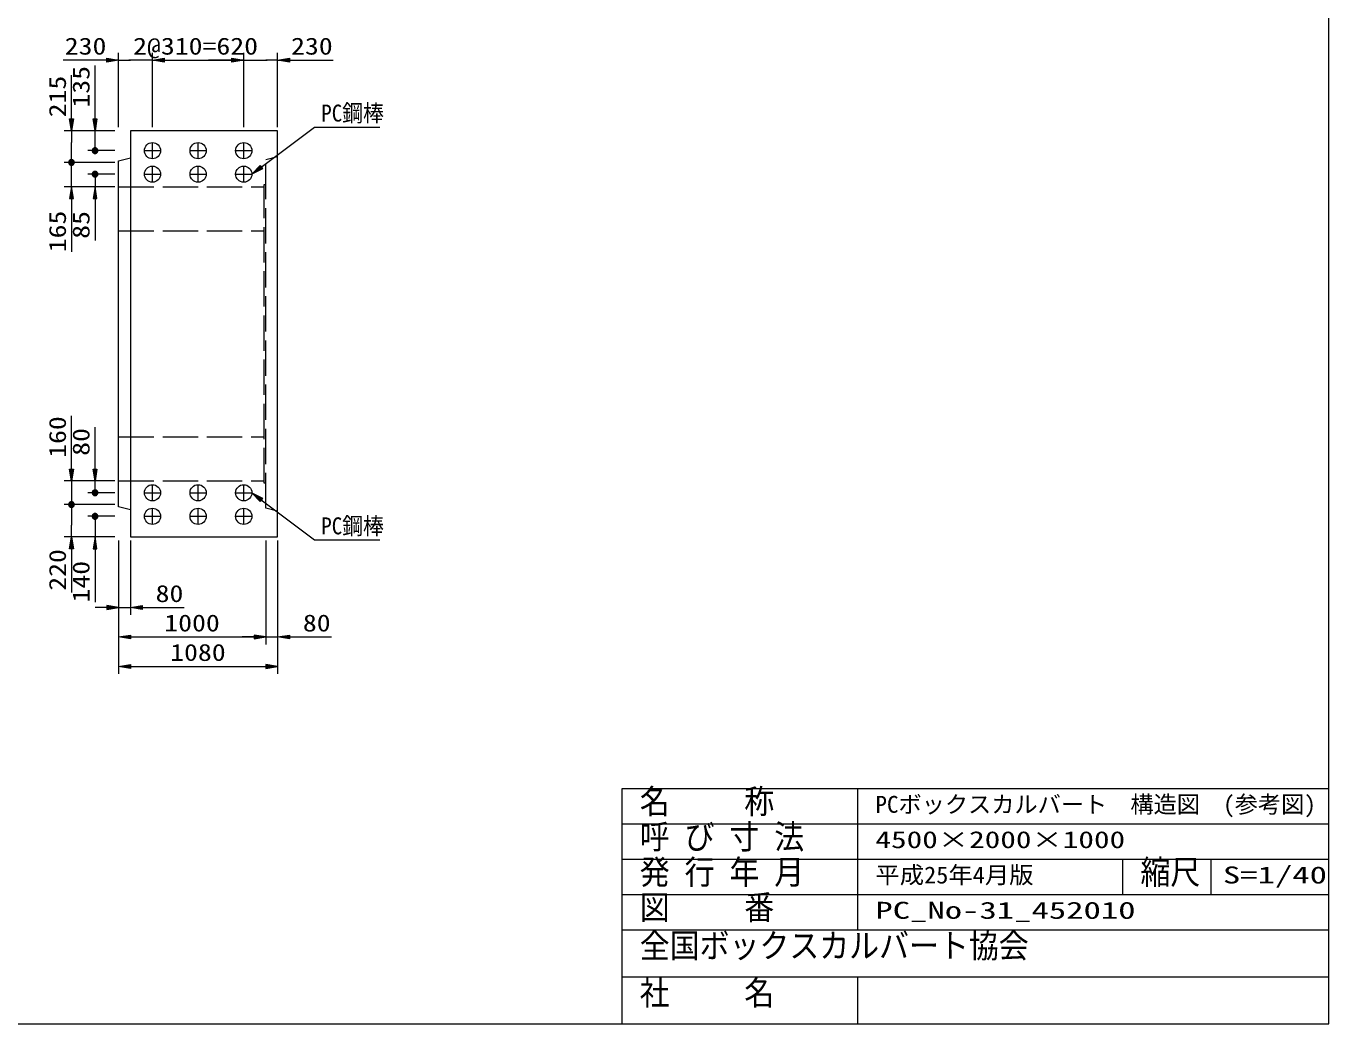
# Model space of a CAD drawing. Units: millimetres on the paper. Extents: x 18 to 410, y 10 to 287.
# Drawn here: x 188.8 to 410, y 10 to 179.5 of the extents above; entities that cross this region are included whole.
import ezdxf
from ezdxf.enums import TextEntityAlignment as Align

# ---------------------------------------------------------------- set-up
doc = ezdxf.new("R2010")
doc.units = ezdxf.units.MM
doc.linetypes.add('DASHED', pattern=[7.5, 6, -1.5])
for name, color, linetype, lineweight in [('0_7', 7, 'Continuous', 13), ('Layer1', 3, 'Continuous', 13), ('Layer3', 7, 'Continuous', 13), ('Layer4', 4, 'DASHED', 13), ('Layer7', 9, 'Continuous', 13)]:
    doc.layers.add(name, color=color, linetype=linetype, lineweight=lineweight)
doc.styles.add('ＭＳ ゴシック', font='')
doc.styles.get('ＭＳ ゴシック').set_extended_font_data('MS Gothic')

msp = doc.modelspace()

# ---------------------------------------------------------------- hatches: boundary and pattern name
at = {"layer": 'Layer1'}
for points in [[(202.519, 173.408), (202.519, 174.075), (204.519, 173.742)], [(212.269, 174.075), (212.269, 173.408), (210.269, 173.742)], [(223.769, 173.408), (223.769, 174.075), (225.769, 173.742)], [(233.519, 174.075), (233.519, 173.408), (231.519, 173.742)], [(196.185, 163.742), (196.852, 163.742), (196.519, 161.742)], [(200.185, 163.742), (200.852, 163.742), (200.519, 161.742)], [(200.549, 158.849), (200.459, 158.843), (200.399, 158.832), (200.342, 158.813), (200.288, 158.787), (200.237, 158.755), (200.19, 158.717), (200.149, 158.673), (200.113, 158.624), (200.084, 158.571), (200.062, 158.515), (200.047, 158.457), (200.04, 158.397), (200.04, 158.337), (200.047, 158.277), (200.062, 158.218), (200.084, 158.162), (200.113, 158.109), (200.149, 158.061), (200.19, 158.017), (200.237, 157.978), (200.288, 157.946), (200.342, 157.92), (200.399, 157.902), (200.488, 157.885), (200.519, 157.887), (200.519, 158.367)], [(200.488, 157.885), (200.579, 157.89), (200.638, 157.902), (200.695, 157.92), (200.75, 157.946), (200.801, 157.978), (200.847, 158.017), (200.889, 158.061), (200.924, 158.109), (200.953, 158.162), (200.975, 158.218), (200.99, 158.277), (200.998, 158.337), (200.998, 158.397), (200.99, 158.457), (200.975, 158.515), (200.953, 158.571), (200.924, 158.624), (200.889, 158.673), (200.847, 158.717), (200.801, 158.755), (200.75, 158.787), (200.695, 158.813), (200.638, 158.832), (200.549, 158.849), (200.519, 158.847), (200.519, 158.367)], [(196.549, 156.849), (196.459, 156.843), (196.399, 156.832), (196.342, 156.813), (196.288, 156.787), (196.237, 156.755), (196.19, 156.717), (196.149, 156.673), (196.113, 156.624), (196.084, 156.571), (196.062, 156.515), (196.047, 156.457), (196.04, 156.397), (196.04, 156.337), (196.047, 156.277), (196.062, 156.218), (196.084, 156.162), (196.113, 156.109), (196.149, 156.061), (196.19, 156.017), (196.237, 155.978), (196.288, 155.946), (196.342, 155.92), (196.399, 155.902), (196.488, 155.885), (196.519, 155.887), (196.519, 156.367)], [(196.488, 155.885), (196.579, 155.89), (196.638, 155.902), (196.695, 155.92), (196.75, 155.946), (196.801, 155.978), (196.847, 156.017), (196.889, 156.061), (196.924, 156.109), (196.953, 156.162), (196.975, 156.218), (196.99, 156.277), (196.998, 156.337), (196.998, 156.397), (196.99, 156.457), (196.975, 156.515), (196.953, 156.571), (196.924, 156.624), (196.889, 156.673), (196.847, 156.717), (196.801, 156.755), (196.75, 156.787), (196.695, 156.813), (196.638, 156.832), (196.549, 156.849), (196.519, 156.847), (196.519, 156.367)], [(200.549, 154.849), (200.459, 154.843), (200.399, 154.832), (200.342, 154.813), (200.288, 154.787), (200.237, 154.755), (200.19, 154.717), (200.149, 154.673), (200.113, 154.624), (200.084, 154.571), (200.062, 154.515), (200.047, 154.457), (200.04, 154.397), (200.04, 154.337), (200.047, 154.277), (200.062, 154.218), (200.084, 154.162), (200.113, 154.109), (200.149, 154.061), (200.19, 154.017), (200.237, 153.978), (200.288, 153.946), (200.342, 153.92), (200.399, 153.902), (200.488, 153.885), (200.519, 153.887), (200.519, 154.367)], [(200.488, 153.885), (200.579, 153.89), (200.638, 153.902), (200.695, 153.92), (200.75, 153.946), (200.801, 153.978), (200.847, 154.017), (200.889, 154.061), (200.924, 154.109), (200.953, 154.162), (200.975, 154.218), (200.99, 154.277), (200.998, 154.337), (200.998, 154.397), (200.99, 154.457), (200.975, 154.515), (200.953, 154.571), (200.924, 154.624), (200.889, 154.673), (200.847, 154.717), (200.801, 154.755), (200.75, 154.787), (200.695, 154.813), (200.638, 154.832), (200.549, 154.849), (200.519, 154.847), (200.519, 154.367)], [(228.942, 155.303), (227.144, 154.367), (228.541, 155.836)], [(196.185, 150.242), (196.852, 150.242), (196.519, 152.242)], [(200.185, 150.242), (200.852, 150.242), (200.519, 152.242)], [(196.185, 104.242), (196.852, 104.242), (196.519, 102.242)], [(200.185, 104.242), (200.852, 104.242), (200.519, 102.242)], [(200.549, 100.724), (200.459, 100.718), (200.399, 100.707), (200.342, 100.688), (200.288, 100.662), (200.237, 100.63), (200.19, 100.592), (200.149, 100.548), (200.113, 100.499), (200.084, 100.446), (200.062, 100.39), (200.047, 100.332), (200.04, 100.272), (200.04, 100.212), (200.047, 100.152), (200.062, 100.093), (200.084, 100.037), (200.113, 99.984), (200.149, 99.936), (200.19, 99.892), (200.237, 99.853), (200.288, 99.821), (200.342, 99.795), (200.399, 99.777), (200.488, 99.76), (200.519, 99.762), (200.519, 100.242)], [(200.488, 99.76), (200.579, 99.765), (200.638, 99.777), (200.695, 99.795), (200.75, 99.821), (200.801, 99.853), (200.847, 99.892), (200.889, 99.936), (200.924, 99.984), (200.953, 100.037), (200.975, 100.093), (200.99, 100.152), (200.998, 100.212), (200.998, 100.272), (200.99, 100.332), (200.975, 100.39), (200.953, 100.446), (200.924, 100.499), (200.889, 100.548), (200.847, 100.592), (200.801, 100.63), (200.75, 100.662), (200.695, 100.688), (200.638, 100.707), (200.549, 100.724), (200.519, 100.722), (200.519, 100.242)], [(228.541, 98.772), (227.144, 100.242), (228.942, 99.305)], [(196.549, 98.724), (196.459, 98.718), (196.399, 98.707), (196.342, 98.688), (196.288, 98.662), (196.237, 98.63), (196.19, 98.592), (196.149, 98.548), (196.113, 98.499), (196.084, 98.446), (196.062, 98.39), (196.047, 98.332), (196.04, 98.272), (196.04, 98.212), (196.047, 98.152), (196.062, 98.093), (196.084, 98.037), (196.113, 97.984), (196.149, 97.936), (196.19, 97.892), (196.237, 97.853), (196.288, 97.821), (196.342, 97.795), (196.399, 97.777), (196.488, 97.76), (196.519, 97.762), (196.519, 98.242)], [(196.488, 97.76), (196.579, 97.765), (196.638, 97.777), (196.695, 97.795), (196.75, 97.821), (196.801, 97.853), (196.847, 97.892), (196.889, 97.936), (196.924, 97.984), (196.953, 98.037), (196.975, 98.093), (196.99, 98.152), (196.998, 98.212), (196.998, 98.272), (196.99, 98.332), (196.975, 98.39), (196.953, 98.446), (196.924, 98.499), (196.889, 98.548), (196.847, 98.592), (196.801, 98.63), (196.75, 98.662), (196.695, 98.688), (196.638, 98.707), (196.549, 98.724), (196.519, 98.722), (196.519, 98.242)], [(200.549, 96.724), (200.459, 96.718), (200.399, 96.707), (200.342, 96.688), (200.288, 96.662), (200.237, 96.63), (200.19, 96.592), (200.149, 96.548), (200.113, 96.499), (200.084, 96.446), (200.062, 96.39), (200.047, 96.332), (200.04, 96.272), (200.04, 96.212), (200.047, 96.152), (200.062, 96.093), (200.084, 96.037), (200.113, 95.984), (200.149, 95.936), (200.19, 95.892), (200.237, 95.853), (200.288, 95.821), (200.342, 95.795), (200.399, 95.777), (200.488, 95.76), (200.519, 95.762), (200.519, 96.242)], [(200.488, 95.76), (200.579, 95.765), (200.638, 95.777), (200.695, 95.795), (200.75, 95.821), (200.801, 95.853), (200.847, 95.892), (200.889, 95.936), (200.924, 95.984), (200.953, 96.037), (200.975, 96.093), (200.99, 96.152), (200.998, 96.212), (200.998, 96.272), (200.99, 96.332), (200.975, 96.39), (200.953, 96.446), (200.924, 96.499), (200.889, 96.548), (200.847, 96.592), (200.801, 96.63), (200.75, 96.662), (200.695, 96.688), (200.638, 96.707), (200.549, 96.724), (200.519, 96.722), (200.519, 96.242)], [(196.852, 90.742), (196.185, 90.742), (196.519, 92.742)], [(200.185, 90.742), (200.852, 90.742), (200.519, 92.742)], [(202.519, 81.075), (202.519, 80.408), (204.519, 80.742)], [(208.519, 81.075), (208.519, 80.408), (206.519, 80.742)], [(206.519, 76.075), (206.519, 75.408), (204.519, 75.742)], [(227.519, 76.075), (227.519, 75.408), (229.519, 75.742)], [(227.519, 76.075), (227.519, 75.408), (229.519, 75.742)], [(233.519, 76.075), (233.519, 75.408), (231.519, 75.742)], [(206.519, 71.075), (206.519, 70.408), (204.519, 70.742)], [(229.519, 71.075), (229.519, 70.408), (231.519, 70.742)]]:
    msp.add_hatch(color=256, dxfattribs=at).paths.add_polyline_path(points)

# ---------------------------------------------------------------- linework, layer by layer
at = {"layer": '0_7'}
for p, q in [((410, 10), (410, 287)), ((290, 10), (290, 50)), ((290, 50), (410, 50)), ((290, 10), (290, 50)), ((290, 50), (410, 50)), ((330, 26), (330, 50)), ((290, 44), (410, 44)), ((290, 38), (410, 38)), ((375, 32), (375, 38)), ((390, 32), (390, 38)), ((290, 32), (410, 32)), ((290, 26), (410, 26)), ((290, 18), (410, 18)), ((330, 10), (330, 18)), ((18, 10), (410, 10))]:
    msp.add_line(p, q, dxfattribs=at)
at = {"layer": 'Layer1'}
for p, q in [((204.519, 162.367), (204.519, 174.992)), ((210.269, 162.367), (210.269, 174.992)), ((210.269, 162.367), (210.269, 174.992)), ((225.769, 162.367), (225.769, 174.992)), ((225.769, 162.367), (225.769, 174.992)), ((231.519, 162.367), (231.519, 174.992)), ((204.519, 173.742), (195.097, 173.742)), ((204.519, 173.742), (198.519, 173.742)), ((200.519, 158.367), (200.519, 172.82)), ((204.519, 173.742), (206.519, 173.742)), ((208.269, 173.742), (206.269, 173.742)), ((210.269, 173.742), (206.519, 173.742)), ((210.269, 173.742), (208.269, 173.742)), ((210.269, 173.742), (225.769, 173.742)), ((210.269, 173.742), (216.269, 173.742)), ((225.769, 173.742), (219.769, 173.742)), ((225.769, 173.742), (229.519, 173.742)), ((225.769, 173.742), (227.769, 173.742)), ((227.769, 173.742), (229.769, 173.742)), ((231.519, 173.742), (229.519, 173.742)), ((231.519, 173.742), (240.94, 173.742)), ((231.519, 173.742), (237.519, 173.742)), ((196.519, 161.742), (196.519, 171.163)), ((196.519, 161.742), (196.519, 167.742)), ((203.894, 161.742), (195.269, 161.742)), ((196.519, 161.742), (196.519, 159.742)), ((203.894, 161.742), (199.269, 161.742)), ((228.741, 155.57), (237.769, 162.367)), ((237.769, 162.367), (238.769, 162.367)), ((238.769, 162.367), (248.857, 162.367)), ((196.519, 152.242), (196.519, 159.742)), ((196.519, 156.367), (196.519, 158.367)), ((203.894, 158.367), (199.269, 158.367)), ((203.894, 156.367), (195.269, 156.367)), ((203.894, 156.367), (195.269, 156.367)), ((203.894, 154.367), (199.269, 154.367)), ((200.519, 154.367), (200.519, 143.106)), ((203.894, 152.242), (195.269, 152.242)), ((203.894, 152.242), (199.269, 152.242)), ((196.519, 150.242), (196.519, 141.163)), ((196.519, 104.242), (196.519, 113.32)), ((200.519, 100.242), (200.519, 111.377)), ((203.894, 102.242), (195.269, 102.242)), ((196.519, 102.242), (196.519, 94.742)), ((203.894, 102.242), (199.269, 102.242)), ((203.894, 100.242), (199.269, 100.242)), ((203.894, 98.242), (195.269, 98.242)), ((203.894, 98.242), (195.269, 98.242)), ((196.519, 98.242), (196.519, 96.242)), ((228.741, 99.039), (237.769, 92.242)), ((203.894, 96.242), (199.269, 96.242)), ((200.519, 96.242), (200.519, 81.663)), ((196.519, 92.742), (196.519, 94.742)), ((203.894, 92.742), (195.269, 92.742)), ((196.519, 92.742), (196.519, 83.32)), ((196.519, 92.742), (196.519, 86.742)), ((203.894, 92.742), (199.269, 92.742)), ((204.519, 92.117), (204.519, 79.492)), ((204.519, 92.117), (204.519, 74.492)), ((204.519, 92.117), (204.519, 69.492)), ((206.519, 92.117), (206.519, 79.492)), ((229.519, 92.117), (229.519, 74.492)), ((229.519, 92.117), (229.519, 74.492)), ((231.519, 92.117), (231.519, 74.492)), ((231.519, 92.117), (231.519, 69.492)), ((237.769, 92.242), (238.769, 92.242)), ((238.769, 92.242), (248.857, 92.242)), ((202.519, 80.742), (200.519, 80.742)), ((204.519, 80.742), (206.519, 80.742)), ((208.519, 80.742), (215.654, 80.742)), ((206.519, 75.742), (227.519, 75.742)), ((227.519, 75.742), (225.519, 75.742)), ((229.519, 75.742), (231.519, 75.742)), ((233.519, 75.742), (240.654, 75.742)), ((206.519, 70.742), (229.519, 70.742))]:
    msp.add_line(p, q, dxfattribs=at)
for points in [[(202.519, 173.408), (202.519, 174.075), (204.519, 173.742)], [(212.269, 174.075), (212.269, 173.408), (210.269, 173.742)], [(223.769, 173.408), (223.769, 174.075), (225.769, 173.742)], [(233.519, 174.075), (233.519, 173.408), (231.519, 173.742)], [(196.185, 163.742), (196.852, 163.742), (196.519, 161.742)], [(200.185, 163.742), (200.852, 163.742), (200.519, 161.742)], [(200.549, 158.849), (200.459, 158.843), (200.399, 158.832), (200.342, 158.813), (200.288, 158.787), (200.237, 158.755), (200.19, 158.717), (200.149, 158.673), (200.113, 158.624), (200.084, 158.571), (200.062, 158.515), (200.047, 158.457), (200.04, 158.397), (200.04, 158.337), (200.047, 158.277), (200.062, 158.218), (200.084, 158.162), (200.113, 158.109), (200.149, 158.061), (200.19, 158.017), (200.237, 157.978), (200.288, 157.946), (200.342, 157.92), (200.399, 157.902), (200.488, 157.885), (200.519, 157.887), (200.519, 158.367)], [(200.488, 157.885), (200.579, 157.89), (200.638, 157.902), (200.695, 157.92), (200.75, 157.946), (200.801, 157.978), (200.847, 158.017), (200.889, 158.061), (200.924, 158.109), (200.953, 158.162), (200.975, 158.218), (200.99, 158.277), (200.998, 158.337), (200.998, 158.397), (200.99, 158.457), (200.975, 158.515), (200.953, 158.571), (200.924, 158.624), (200.889, 158.673), (200.847, 158.717), (200.801, 158.755), (200.75, 158.787), (200.695, 158.813), (200.638, 158.832), (200.549, 158.849), (200.519, 158.847), (200.519, 158.367)], [(196.549, 156.849), (196.459, 156.843), (196.399, 156.832), (196.342, 156.813), (196.288, 156.787), (196.237, 156.755), (196.19, 156.717), (196.149, 156.673), (196.113, 156.624), (196.084, 156.571), (196.062, 156.515), (196.047, 156.457), (196.04, 156.397), (196.04, 156.337), (196.047, 156.277), (196.062, 156.218), (196.084, 156.162), (196.113, 156.109), (196.149, 156.061), (196.19, 156.017), (196.237, 155.978), (196.288, 155.946), (196.342, 155.92), (196.399, 155.902), (196.488, 155.885), (196.519, 155.887), (196.519, 156.367)], [(196.488, 155.885), (196.579, 155.89), (196.638, 155.902), (196.695, 155.92), (196.75, 155.946), (196.801, 155.978), (196.847, 156.017), (196.889, 156.061), (196.924, 156.109), (196.953, 156.162), (196.975, 156.218), (196.99, 156.277), (196.998, 156.337), (196.998, 156.397), (196.99, 156.457), (196.975, 156.515), (196.953, 156.571), (196.924, 156.624), (196.889, 156.673), (196.847, 156.717), (196.801, 156.755), (196.75, 156.787), (196.695, 156.813), (196.638, 156.832), (196.549, 156.849), (196.519, 156.847), (196.519, 156.367)], [(200.549, 154.849), (200.459, 154.843), (200.399, 154.832), (200.342, 154.813), (200.288, 154.787), (200.237, 154.755), (200.19, 154.717), (200.149, 154.673), (200.113, 154.624), (200.084, 154.571), (200.062, 154.515), (200.047, 154.457), (200.04, 154.397), (200.04, 154.337), (200.047, 154.277), (200.062, 154.218), (200.084, 154.162), (200.113, 154.109), (200.149, 154.061), (200.19, 154.017), (200.237, 153.978), (200.288, 153.946), (200.342, 153.92), (200.399, 153.902), (200.488, 153.885), (200.519, 153.887), (200.519, 154.367)], [(200.488, 153.885), (200.579, 153.89), (200.638, 153.902), (200.695, 153.92), (200.75, 153.946), (200.801, 153.978), (200.847, 154.017), (200.889, 154.061), (200.924, 154.109), (200.953, 154.162), (200.975, 154.218), (200.99, 154.277), (200.998, 154.337), (200.998, 154.397), (200.99, 154.457), (200.975, 154.515), (200.953, 154.571), (200.924, 154.624), (200.889, 154.673), (200.847, 154.717), (200.801, 154.755), (200.75, 154.787), (200.695, 154.813), (200.638, 154.832), (200.549, 154.849), (200.519, 154.847), (200.519, 154.367)], [(228.942, 155.303), (227.144, 154.367), (228.541, 155.836)], [(196.185, 150.242), (196.852, 150.242), (196.519, 152.242)], [(200.185, 150.242), (200.852, 150.242), (200.519, 152.242)], [(196.185, 104.242), (196.852, 104.242), (196.519, 102.242)], [(200.185, 104.242), (200.852, 104.242), (200.519, 102.242)], [(200.549, 100.724), (200.459, 100.718), (200.399, 100.707), (200.342, 100.688), (200.288, 100.662), (200.237, 100.63), (200.19, 100.592), (200.149, 100.548), (200.113, 100.499), (200.084, 100.446), (200.062, 100.39), (200.047, 100.332), (200.04, 100.272), (200.04, 100.212), (200.047, 100.152), (200.062, 100.093), (200.084, 100.037), (200.113, 99.984), (200.149, 99.936), (200.19, 99.892), (200.237, 99.853), (200.288, 99.821), (200.342, 99.795), (200.399, 99.777), (200.488, 99.76), (200.519, 99.762), (200.519, 100.242)], [(200.488, 99.76), (200.579, 99.765), (200.638, 99.777), (200.695, 99.795), (200.75, 99.821), (200.801, 99.853), (200.847, 99.892), (200.889, 99.936), (200.924, 99.984), (200.953, 100.037), (200.975, 100.093), (200.99, 100.152), (200.998, 100.212), (200.998, 100.272), (200.99, 100.332), (200.975, 100.39), (200.953, 100.446), (200.924, 100.499), (200.889, 100.548), (200.847, 100.592), (200.801, 100.63), (200.75, 100.662), (200.695, 100.688), (200.638, 100.707), (200.549, 100.724), (200.519, 100.722), (200.519, 100.242)], [(228.541, 98.772), (227.144, 100.242), (228.942, 99.305)], [(196.549, 98.724), (196.459, 98.718), (196.399, 98.707), (196.342, 98.688), (196.288, 98.662), (196.237, 98.63), (196.19, 98.592), (196.149, 98.548), (196.113, 98.499), (196.084, 98.446), (196.062, 98.39), (196.047, 98.332), (196.04, 98.272), (196.04, 98.212), (196.047, 98.152), (196.062, 98.093), (196.084, 98.037), (196.113, 97.984), (196.149, 97.936), (196.19, 97.892), (196.237, 97.853), (196.288, 97.821), (196.342, 97.795), (196.399, 97.777), (196.488, 97.76), (196.519, 97.762), (196.519, 98.242)], [(196.488, 97.76), (196.579, 97.765), (196.638, 97.777), (196.695, 97.795), (196.75, 97.821), (196.801, 97.853), (196.847, 97.892), (196.889, 97.936), (196.924, 97.984), (196.953, 98.037), (196.975, 98.093), (196.99, 98.152), (196.998, 98.212), (196.998, 98.272), (196.99, 98.332), (196.975, 98.39), (196.953, 98.446), (196.924, 98.499), (196.889, 98.548), (196.847, 98.592), (196.801, 98.63), (196.75, 98.662), (196.695, 98.688), (196.638, 98.707), (196.549, 98.724), (196.519, 98.722), (196.519, 98.242)], [(200.549, 96.724), (200.459, 96.718), (200.399, 96.707), (200.342, 96.688), (200.288, 96.662), (200.237, 96.63), (200.19, 96.592), (200.149, 96.548), (200.113, 96.499), (200.084, 96.446), (200.062, 96.39), (200.047, 96.332), (200.04, 96.272), (200.04, 96.212), (200.047, 96.152), (200.062, 96.093), (200.084, 96.037), (200.113, 95.984), (200.149, 95.936), (200.19, 95.892), (200.237, 95.853), (200.288, 95.821), (200.342, 95.795), (200.399, 95.777), (200.488, 95.76), (200.519, 95.762), (200.519, 96.242)], [(200.488, 95.76), (200.579, 95.765), (200.638, 95.777), (200.695, 95.795), (200.75, 95.821), (200.801, 95.853), (200.847, 95.892), (200.889, 95.936), (200.924, 95.984), (200.953, 96.037), (200.975, 96.093), (200.99, 96.152), (200.998, 96.212), (200.998, 96.272), (200.99, 96.332), (200.975, 96.39), (200.953, 96.446), (200.924, 96.499), (200.889, 96.548), (200.847, 96.592), (200.801, 96.63), (200.75, 96.662), (200.695, 96.688), (200.638, 96.707), (200.549, 96.724), (200.519, 96.722), (200.519, 96.242)], [(196.852, 90.742), (196.185, 90.742), (196.519, 92.742)], [(200.185, 90.742), (200.852, 90.742), (200.519, 92.742)], [(202.519, 81.075), (202.519, 80.408), (204.519, 80.742)], [(208.519, 81.075), (208.519, 80.408), (206.519, 80.742)], [(206.519, 76.075), (206.519, 75.408), (204.519, 75.742)], [(227.519, 76.075), (227.519, 75.408), (229.519, 75.742)], [(227.519, 76.075), (227.519, 75.408), (229.519, 75.742)], [(233.519, 76.075), (233.519, 75.408), (231.519, 75.742)], [(206.519, 71.075), (206.519, 70.408), (204.519, 70.742)], [(229.519, 71.075), (229.519, 70.408), (231.519, 70.742)]]:
    msp.add_lwpolyline(points, close=True, dxfattribs=at)
at = {"layer": 'Layer3'}
for p, q in [((231.519, 161.742), (206.519, 161.742)), ((206.519, 161.742), (206.519, 92.742)), ((231.519, 92.742), (231.519, 161.742)), ((210.269, 156.992), (210.269, 159.742)), ((218.019, 156.992), (218.019, 159.742)), ((225.769, 156.992), (225.769, 159.742)), ((204.519, 156.617), (206.519, 157.117)), ((208.894, 158.367), (211.644, 158.367)), ((216.644, 158.367), (219.394, 158.367)), ((224.394, 158.367), (227.144, 158.367)), ((204.519, 97.867), (204.519, 156.617)), ((210.269, 152.992), (210.269, 155.742)), ((218.019, 152.992), (218.019, 155.742)), ((225.769, 152.992), (225.769, 155.742)), ((208.894, 154.367), (211.644, 154.367)), ((216.644, 154.367), (219.394, 154.367)), ((224.394, 154.367), (227.144, 154.367)), ((208.894, 100.242), (211.644, 100.242)), ((210.269, 98.867), (210.269, 101.617)), ((216.644, 100.242), (219.394, 100.242)), ((218.019, 98.867), (218.019, 101.617)), ((224.394, 100.242), (227.144, 100.242)), ((225.769, 98.867), (225.769, 101.617)), ((206.519, 97.367), (204.519, 97.867)), ((210.269, 94.867), (210.269, 97.617)), ((218.019, 94.867), (218.019, 97.617)), ((225.769, 94.867), (225.769, 97.617)), ((208.894, 96.242), (211.644, 96.242)), ((216.644, 96.242), (219.394, 96.242)), ((224.394, 96.242), (227.144, 96.242)), ((206.519, 92.742), (231.519, 92.742))]:
    msp.add_line(p, q, dxfattribs=at)
for centre in [(210.269, 158.367), (218.019, 158.367), (225.769, 158.367), (210.269, 154.367), (218.019, 154.367), (225.769, 154.367), (210.269, 100.242), (218.019, 100.242), (225.769, 100.242), (210.269, 96.242), (218.019, 96.242), (225.769, 96.242)]:
    msp.add_circle(centre, 1.375, dxfattribs=at)
at = {"layer": 'Layer4'}
for p, q in [((229.519, 156.867), (231.519, 157.367)), ((229.519, 97.617), (229.519, 156.867)), ((204.519, 152.242), (229.219, 152.242)), ((229.219, 101.867), (229.219, 152.617)), ((229.219, 152.617), (229.519, 152.617)), ((204.519, 144.742), (229.219, 144.742)), ((204.519, 109.742), (229.219, 109.742)), ((204.519, 102.242), (229.219, 102.242)), ((229.519, 101.867), (229.219, 101.867)), ((231.519, 97.117), (229.519, 97.617))]:
    msp.add_line(p, q, dxfattribs=at)

# ---------------------------------------------------------------- texts
at = {"layer": 'Layer1', "color": 9, "style": 'ＭＳ ゴシック'}
for s, width, p in [('230', 1.2, (195.379, 173.812)), ('2@310=620', 1.2, (206.99, 173.812)), ('230', 1.2, (233.801, 173.812)), ('PC鋼棒', 0.9, (238.937, 162.437)), ('PC鋼棒', 0.9, (238.937, 92.312)), ('80', 1.2, (210.801, 80.812)), ('1000', 1.2, (212.276, 75.812)), ('80', 1.2, (235.801, 75.812)), ('1080', 1.2, (213.276, 70.812))]:
    msp.add_text(s, height=2.886, dxfattribs=dict(at, width=width)).set_placement(p, align=Align.BOTTOM_LEFT)
at = {"layer": 'Layer1', "color": 9, "style": 'ＭＳ ゴシック', "width": 1.2}
for s, p in [('215', (196.449, 164.024)), ('135', (200.449, 165.681)), ('165', (196.449, 141.102)), ('85', (200.449, 143.388)), ('160', (196.449, 106.181)), ('80', (200.449, 106.524)), ('220', (196.449, 83.602)), ('140', (200.449, 81.602))]:
    msp.add_text(s, height=2.886, rotation=90, dxfattribs=at).set_placement(p, align=Align.BOTTOM_LEFT)
at = {"layer": 'Layer7', "style": 'ＭＳ ゴシック'}
for s, height, width, p in [('名     称', 4.137, 0.9, (293, 44.5)), ('呼 び 寸 法', 4.137, 0.9, (293, 38.5)), ('4500×2000×1000', 2.886, 1.35, (333, 39)), ('発 行 年 月', 4.137, 0.9, (293, 32.5)), ('縮尺', 4.137, 0.9, (378, 32.5)), ('平成25年4月版', 2.886, 1.05, (333, 33)), ('S=1/40', 2.886, 1.5, (392, 33)), ('図     番', 4.137, 0.9, (293, 26.5)), ('PC_No-31_452010', 2.886, 1.5, (333, 27)), ('全国ボックスカルバート協会', 4.137, 0.9, (293, 20)), ('社     名', 4.137, 0.9, (293, 12))]:
    msp.add_text(s, height=height, dxfattribs=dict(at, width=width)).set_placement(p, align=Align.BOTTOM_LEFT)
msp.add_text('PCボックスカルバート\u3000構造図\u3000(参考図)', height=2.886, dxfattribs=at).set_placement((333, 45), align=Align.BOTTOM_LEFT)

doc.saveas('drawing.dxf')
